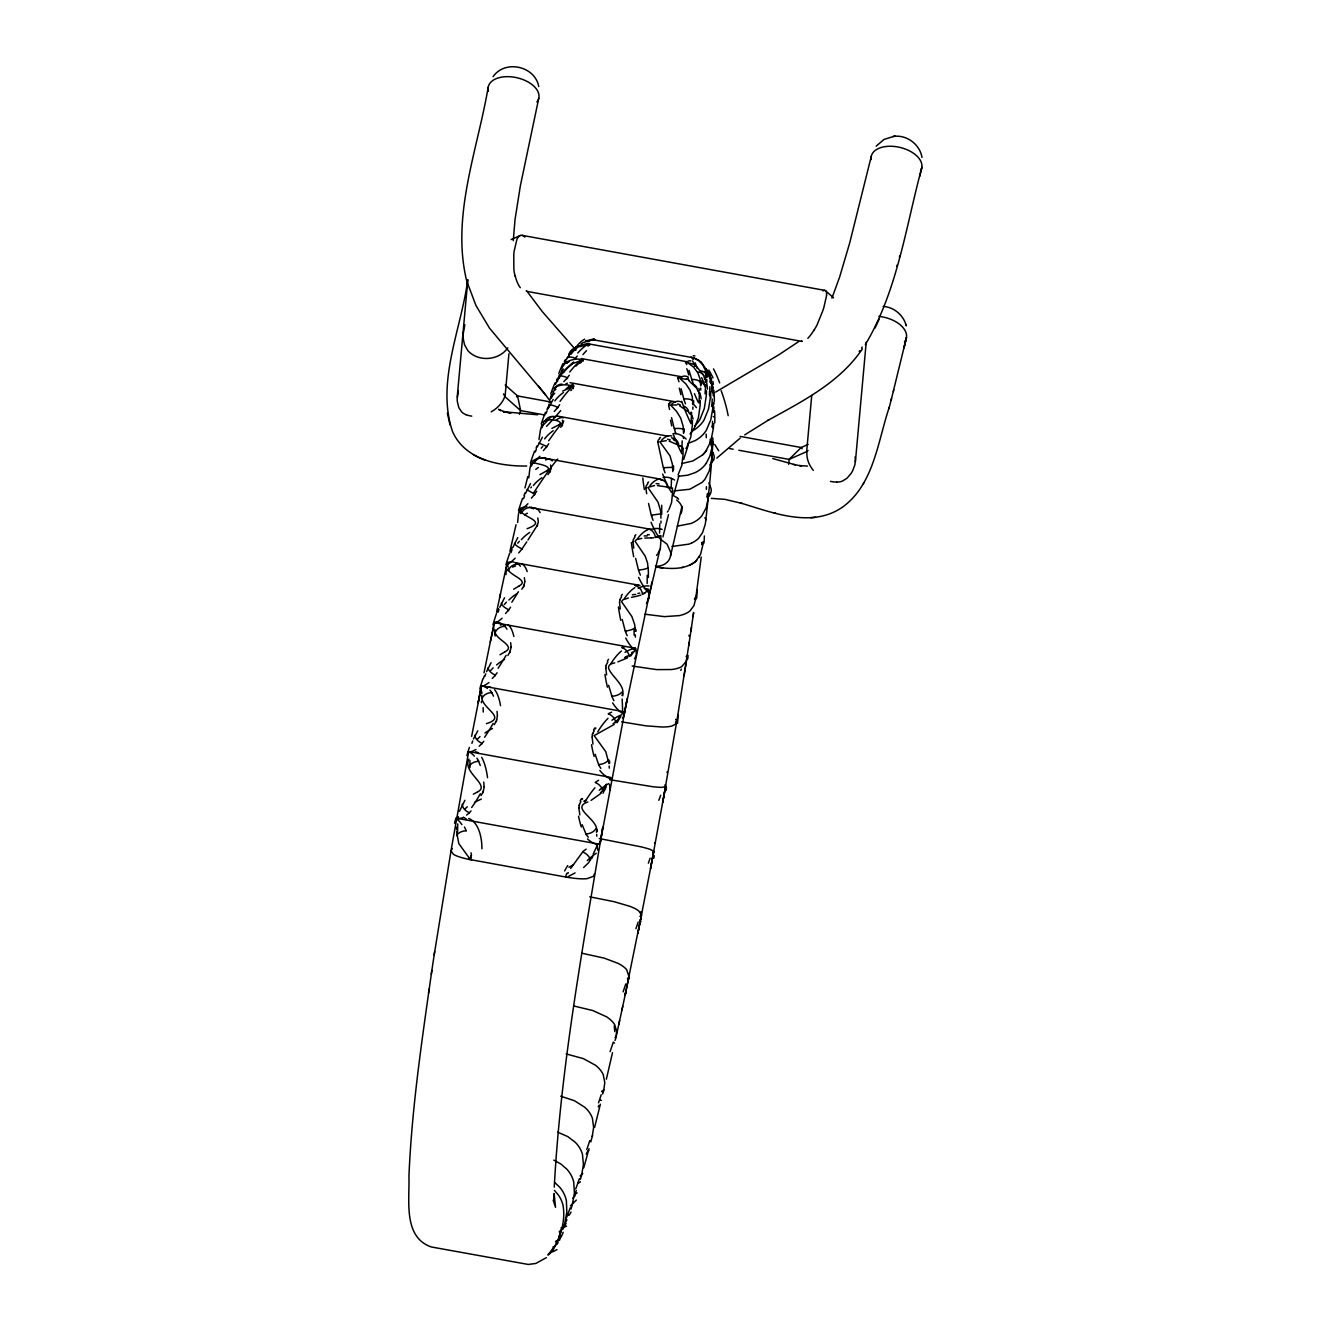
<?xml version="1.0" encoding="UTF-8"?>
<svg xmlns="http://www.w3.org/2000/svg" width="1331" height="1331" viewBox="0 0 1331 1331"><rect width="100%" height="100%" fill="white"/><g stroke="black" fill="none" stroke-linecap="round" stroke-linejoin="round"><path stroke-width="1.5" d="M468.928 759.119C461.857 772.496 491.056 785.157 477.629 791.928M706.844 381.332L706.828 379.601M660.975 518.258L660.575 510.671L658.03 502.153L647.848 487.429L654.536 485.516M692.919 404.657L692.253 396.605L690.107 390.332L685.981 384.077L679.758 378.287L686.014 379.318M700.738 388.07L700.722 390.05M660.958 521.053L660.941 522.933M456.6 831.808L458.812 843.604L469.078 857.78M672.787 471.64L672.421 464.236L669.959 455.768L659.793 441.692L666.349 440.677M683.535 433.457L683.169 426.402L680.74 418.184L676.63 411.495L670.508 404.957L676.913 404.99M456.616 829.695L456.649 827.15M528.773 477.912L529.888 468.495A92.737 70.244 14.6 0 1 531.402 463.255M712.534 442.541L712.501 444.155M692.902 407.036L692.869 409.233M493.635 630.062L493.701 625.254A92.737 35.238 11.8 0 1 494.6 622.642L635.553 648.28A94.318 35.854 11.8 0 1 636.185 650.46L636.318 655.334L634.488 658.812M683.485 436.917L683.452 438.398M458.363 390.549L457.182 398.951A52.109 38.017 -26.7 0 0 457.365 401.679L458.812 407.585L461.524 411.745A20.814 15.19 -26.7 0 0 463.487 413.409L465.9 414.723M513.25 240.678L515.047 219.432L520.354 185.824L538.772 98.228M554.245 1187.119C560.8 1066.081 583.028 946.541 602.793 827.15L600.231 842.922L599 843.721A94.318 7.57 10 0 1 597.902 843.954L456.966 818.332A92.737 7.437 10 0 1 456.683 817.7L458.43 816.718M836.85 482.171L839.811 481.839A20.814 16.172 40.1 0 0 842.506 481.023L847.065 478.178L851.191 473.287A52.109 40.479 40.1 0 0 852.622 470.841L854.968 464.619L855.4 458.829A20.697 16.072 40.1 0 0 855.068 456.849M712.201 452.49L712.035 454.603A92.737 78.995 4.2 0 1 711.553 460.709L709.173 471.091L705.164 478.894A30.064 25.638 4.6 0 1 702.019 482.438L689.824 489.242L674.085 490.906M538.988 439.513L540.353 430.462A92.737 78.812 16.3 0 1 542.05 424.589M646.45 603.475L648.563 598.651L648.796 592.062A94.318 49.014 12.6 0 0 648.313 589.151L644.237 588.402M457.215 397.087L467.83 279.693M544.878 414.989L520.637 410.597L505.031 396.771L508.908 353.83M738.755 450.244L789.083 459.395L806.653 451.625L811.727 395.473M855.4 461.757L866.215 342.217M826.568 295.632L823.806 307.644A51.343 13.643 -65.5 0 1 822.758 310.838L817.201 324.548A21.08 5.607 -65.5 0 1 815.637 327.526L813.973 330.371M713.25 402.494A94.318 91.556 -5 0 1 712.934 407.719L710.804 419.731L706.295 430.346A29.997 29.132 -5 0 1 695.331 440.528L687.844 443.489M708.924 482.804L711.137 488.843A21.196 13.576 8.7 0 1 708.159 496.962L708.441 494.333A94.318 71.674 5.9 0 1 708.175 498.426L706.195 507.76L701.82 515.912A29.997 22.81 5.9 0 1 690.989 523.482L677.313 526.144M644.936 614.207L664.435 616.636L679.492 615.587A29.997 15.689 8 0 0 689.974 610.946L694 605.522L695.614 599.133A94.318 49.33 8 0 0 695.73 596.305M701.237 557.073L695.497 600.065M431.843 970.499C422.143 1038.862 411.795 1107.342 408.933 1176.404C409.748 1199.996 402.794 1237.231 431.377 1246.981L528.241 1264.45L535.827 1263.452L546.392 1257.629M621.544 721.835L646.017 725.844L662.339 727.025A29.997 7.054 9.4 0 0 672.271 725.894L675.466 724.114L676.764 721.801L689.258 642.108M434.189 954.909L451.209 849.611L468.595 752.115A92.737 7.088 10.6 0 1 469.078 751.649L610.014 777.271A94.318 7.204 10.6 0 1 610.962 777.853L611.844 778.984L610.097 779.567M684.101 675.749L686.912 658.113A94.318 36.187 8.8 0 0 686.912 656.017M690.939 630.961L693.634 612.46L693.035 616.569M428.515 993.159L429.131 989.016M431.277 974.275L434.688 951.515M688.743 645.635L691.504 627.134M548.339 407.802L548.888 404.524M471.54 859.826L566.474 877.162A13.443 2.446 9.7 0 0 568.387 877.478A22.527 3.56 9.7 0 0 587.254 878.593L593.709 876.197L594.458 873.702M481.04 687.428L478.162 702.735L481.04 687.428A92.737 21.429 11.2 0 1 481.722 685.864L622.675 711.503A94.318 21.795 11.2 0 1 623.457 712.9L623.973 715.945L622.442 717.975M471.64 736.342L480.94 689.109L481.173 689.974M493.701 625.254L484.018 672.837M581.714 953.196L604.191 958.12L618.133 963.394A29.997 11.397 11.8 0 1 626.685 969.717L628.997 976.671L625.104 995.205L641.459 914.863L638.664 910.803A29.997 6.938 11.2 0 0 629.763 906.278L614.073 901.686L589.749 896.811M507.377 563.529A92.737 48.199 12.6 0 0 506.262 567.106L505.98 574.543M615.022 1040.443A94.318 49.014 12.6 0 0 615.904 1037.781L616.652 1031.275L614.756 1024.82A29.997 15.589 12.6 0 0 606.587 1016.817L592.861 1010.562L573.761 1005.97M651.99 581.946L648.081 600.381L660.426 547.307L661.008 539.155A94.318 60.976 13.5 0 0 660.692 535.578M496.546 612.21L500.473 593.925M506.262 567.106L499.657 597.669M616.137 1036.866L619.63 1020.528M621.926 1010.046L625.853 991.761L625.104 995.205M648.846 596.837L623.69 716.694L627.117 698.858L600.214 842.773L599.582 842.124M618.765 1024.571L622.742 1006.286M490.29 642.074L493.385 627.982M467.697 279.992C461.275 329.306 435.969 381.831 452.44 431.294C464.669 459.711 498.975 466.316 526.677 466.033M488.178 87.264C477.38 150.786 450.91 216.471 466.765 281.224M509.906 551.333L516.045 524.747M612.51 1052.621L606.354 1079.225M549.221 402.894L549.587 401.263A92.737 85.417 19.2 0 1 551.433 394.891M670.508 556.025L681.971 506.329M871.339 156.126L849.76 242.741L839.661 276.948L831.925 298.144M865.316 344.629C897.46 290.89 905.745 227.052 921.851 167.407M919.738 176.407L921.551 168.638M906.161 338.74L903.965 347.89L906.461 337.508L891.138 400.165M662.921 536.925L668.478 514.648M600.381 1104.198L594.591 1127.374M524.946 487.961L527.808 476.598M711.37 498.36L724.996 499.375L741.966 503.401L740.219 502.918C772.296 512.385 811.028 528.49 842.09 507.444C873.918 484.8 877.711 441.476 889.291 407.186M893.367 391.497L893.783 389.883M628.698 978.718L628.531 979.383A94.318 35.854 11.8 0 1 627.799 981.313L627.567 978.085M888.858 408.817L891.554 398.551M673.819 494.234L678.893 475.783M589.034 1148.62L583.76 1167.819M702.286 455.135A29.698 27.335 0.2 0 0 705.646 451.492L710.721 441.626L713.316 428.698A94.318 87.014 1.3 0 0 713.649 423.74M896.911 266.233L897.327 264.769M899.39 257.365L899.806 255.885M683.685 459.428L688.177 445.253M710.721 441.626L711.203 440.095M497.96 612.343L498.959 609.581M484.833 676.431L485.765 673.819M510.971 552.615L512.002 549.753M471.889 743.314L472.738 740.934M659.843 549.453L658.03 553.347M523.516 498.726L524.597 495.831M486.547 671.689L491.072 662.722M499.774 607.319L504.516 597.802M473.47 738.955L477.762 730.802M598.834 1105.396L598.285 1106.86M459.445 811.328L464.902 800.33M512.868 547.457L517.759 537.608M535.295 451.991L536.393 449.163M587.054 1152.13L586.272 1154.143M525.462 493.551L530.487 483.635M675.532 722.783L676.73 719.655A94.318 22.145 9.4 0 1 676.847 720.953L662.705 802.477L665.7 786.122A94.318 7.57 10 0 0 665.45 785.639M546.026 413.558L547.124 410.863M576.323 1190.546L575.425 1192.742M579.551 804.29L580.898 801.528M568.221 357.374L568.819 355.926M483.502 790.797L483.053 791.812M537.291 446.933L542.383 437.217M496.746 719.871L496.297 720.886M464.852 324.864L462.955 335.196A55.253 44.672 5.2 0 0 463.121 338.107L464.502 344.662L467.73 350.436A19.832 16.039 5.2 0 0 469.793 352.549C480.724 362.082 499.574 359.819 507.81 347.857M592.827 733.414L594.192 730.736M713.749 459.861L709.839 464.902M555.443 384.393L556.541 381.881M566.906 1219.712L566.024 1221.742M686.147 661.49L681.738 666.598A29.997 11.513 8.8 0 1 671.523 669.543L656.616 669.609L632.175 666.032M548.023 408.75L553.147 399.483M510.389 650.759L509.939 651.741M591.796 857.147L588.635 862.671L583.594 867.562M573.478 1197.251L572.979 1198.316M561.615 368.737L562.198 367.539M593.144 854.153L597.902 843.97M560.7 1235.418L560.284 1236.266M524.131 585.158L523.665 586.073M563.296 365.193L564.377 362.947M559.053 1238.895L558.171 1240.725M569.352 354.761C567.904 344.762 606.137 339.771 579.717 346.709M874.999 328.058L879.159 319.29M557.423 379.951L562.514 371.382M565.01 1223.954L562.664 1228.58M547.973 1255.2A22.527 22.194 32.4 0 0 553.779 1248.744C560.917 1235.401 565.908 1219.745 562.847 1204.605A29.665 29.232 32.4 0 0 558.637 1195.388L554.445 1190.413M604.457 787.836L602.827 791.096A9.433 6.771 37.1 0 0 595.24 782.512A28.833 21.529 52.5 0 1 595.905 781.979L598.617 780.249M482.704 792.544L481.073 795.605M567.755 873.602L568.32 872.537M537.591 524.664L537.142 525.512M863.386 483.635L863.819 482.77M495.931 721.618L494.25 724.713M605.439 785.856L606.304 784.192M565.242 361.25L570.267 353.58M557.19 1242.672L549.37 1253.103M509.573 652.456L507.86 655.501M695.764 561.216L700.505 554.478L702.768 545.46A94.318 61.259 7.1 0 0 702.968 541.95M668.927 509.64L671.589 502.536L672.521 493.036A94.318 71.441 14.6 0 0 672.338 488.893M617.384 719.938L615.804 722.75A9.433 7.603 43 0 0 608.35 713.849M523.299 586.771L521.852 589.234M694.2 428.515L698.376 417.851L700.106 405.789A94.318 91.473 25.3 0 0 700.272 400.548M559.769 1237.231L559.003 1238.446A9.433 7.87 33 0 1 555.526 1241.54M562.647 366.707C565.292 356.858 594.308 357.423 572.031 363.629M618.333 718.274L619.165 716.893M678.095 474.801L681.805 465.467L683.036 454.853A94.318 80.143 16.3 0 0 682.986 450.211M582.013 799.582L582.579 798.633M536.776 526.161L535.461 528.241M570.683 868.411L582.712 851.94A28.833 23.492 60 0 1 583.377 851.224L586.172 849.095M698.908 557.489L699.49 556.524M861.606 347.99L862.155 347.075M607.851 661.923L606.487 664.452A10.448 9.766 44.1 0 0 606.004 665.567M595.306 728.872L595.872 727.99M527.958 540.02L535.195 528.673M571.914 352.083L573.145 350.203M526.76 541.867L521.985 548.921A9.433 2.379 25.3 0 1 514.465 543.364M630.195 655.018L629.197 656.482A9.433 8.236 52.1 0 0 621.743 647.598A28.833 16.122 44 0 1 622.459 647.448L624.921 646.65M706.162 463.438L709.822 456.267L712.418 445.702A87.53 77.897 3 0 0 712.884 441.576A4.509 4.01 3 0 0 711.386 438.265M549.67 472.122L547.973 474.568M621.56 596.77L620.213 599.066A10.448 9.167 35.1 0 0 619.747 600.115M536.709 491.289L534.779 494.017A9.433 0.965 25.5 0 1 527.109 489.492M510.572 607.235L508.725 609.798A9.433 3.727 25.5 0 1 501.321 603.292M548.755 443.722L546.791 446.434L538.939 443.04M631.51 653.055L632.292 651.99M497.095 672.771L495.315 675.133A9.433 4.991 26.2 0 1 488.011 667.813M862.372 348.905C839.711 382.596 802.41 401.313 767.92 420.396L768.702 419.931L744.695 434.904M634.987 536.892L633.672 538.922A10.448 8.335 30.4 0 0 633.207 539.837A9.284 7.221 36.5 0 0 633.173 541.983M559.702 404.74L557.722 407.353A9.433 1.863 26.9 0 0 549.67 405.106M561.649 425.987L560.65 427.284M560.002 1232.439L560.983 1231.142M859.144 351.5L859.793 350.652M534.114 494.932L531.402 498.177M483.802 741.234L482.105 743.347A9.433 6.123 27.5 0 1 474.851 735.344M546.109 447.349L543.364 450.643M573.894 349.171L576.19 346.542M493.069 76.666C504.965 59.379 535.029 65.934 538.756 86.582M569.285 375.275L567.305 377.721A9.433 3.211 28.2 0 0 559.037 376.64M557.024 408.251L554.262 411.495M508.093 610.63L505.53 613.508M876.147 146.177L884.067 139.406L893.966 136.361M643.189 593.46L642.457 594.308A9.433 8.668 66.5 0 0 635.07 585.407M566.607 378.57L563.828 381.681M494.699 675.898L492.237 678.477M471.024 810.945L469.394 812.725A28.55 19.433 57.3 0 1 468.878 813.324M577.255 356.059L575.291 358.289A9.433 4.492 30.1 0 0 566.823 358.372M647.781 483.752L646.5 485.449A10.448 7.321 27.7 0 0 646.084 486.248A9.284 6.322 33.1 0 0 646.067 488.144M518.691 552.914L521.336 549.803A28.55 23.925 -78.1 0 0 522.135 549.071M601.146 793.243L591.047 800.397M570.849 390.615L571.731 389.684M554.245 389.068C555.992 383.378 575.175 383.827 569.951 387.87M481.523 744.012L479.143 746.209M669.11 403.642L670.275 402.761M789.083 459.395L801.195 447.515L808.133 444.438M543.647 421.711L544.046 421.395A41.028 4.858 -82.7 0 1 544.329 421.378L544.911 421.311A9.433 8.968 51.8 0 1 554.994 416.636L557.256 416.154M716.827 458.08L740.236 438.065M468.845 813.291L466.565 815.054M614.173 724.463L594.158 735.594L605.771 751.682L608.982 763.645M554.827 388.519L554.827 388.519A9.433 8.518 39.3 0 1 562.031 384.093M659.644 438.681L658.412 439.979A10.448 6.123 26.1 0 0 658.03 440.644A9.284 5.274 31 0 0 658.08 442.241M580.233 363.047L581.214 362.248M516.478 396.838L517.559 395.939L551.051 402.029M556.674 1241.091L555.643 1241.89M656.582 536.559L655.351 537.541A9.433 8.884 88.4 0 0 648.014 528.823M452.307 848.479L451.043 850.942L453.422 854.252A22.527 3.594 9.7 0 0 469.593 859.543A13.576 2.146 9.7 0 0 471.523 859.893M581.098 343.947L582.279 343.082M798.65 341.618L778.535 354.978L715.612 392.079M806.653 451.625L808.05 450.593M527.076 528.706C546.126 521.702 527.891 518.807 521.07 511.936M513.65 589.234L519.09 585.989M678.311 377.339L679.409 376.889A35.954 14.491 77.3 0 1 680.341 376.939L680.757 376.723M627.517 657.88L617.867 661.856M539.92 474.635L545.876 471.307M500.007 654.752L504.915 651.841M551.899 428.382L558.538 425.022M570.267 875.532L575.092 872.903M486.447 723.631C508.459 717.026 479.36 708.109 481.855 695.348M587.953 346.06L589.633 345.162M544.911 421.311C548.056 418.017 565.559 420.796 558.754 424.922M608.999 713.433L611.644 712.201M583.144 342.533L594.192 339.521L585.524 340.753M565.675 384.043L567.372 383.178M562.68 391.081L569.735 387.953M505.148 651.708C517.094 645.236 492.703 639.296 495.082 629.763M519.323 585.856C530.137 579.917 507.277 574.992 508.276 568.404M473.32 794.191L477.396 792.045M656.283 567.039C668.295 568.819 681.572 569.967 692.503 563.629A29.698 19.3 7.1 0 0 695.83 561.249M690.057 564.943L692.503 563.629A29.881 19.416 7.1 0 0 696.712 560.301M546.342 471.091C554.611 466.05 536.127 463.754 533.199 462.589M587.886 801.977C569.202 808.233 600.464 819.996 596.404 832.158M511.121 239.547L520.288 235.487M553.33 417.285L554.511 416.819M595.04 340.087L692.336 357.573M640.86 595.14L635.619 596.488M614.756 662.888C595.273 666.715 628.714 683.136 622.01 695.497M668.711 487.229L657.481 485.582M593.792 340.087L595.173 339.788M660.941 513.833L651.275 515.197L648.546 503.451M667.496 487.612L667.58 487.595A9.433 8.868 -65.7 0 0 660.259 479.227M628.415 598.002L622.875 599.815L621.56 601.645L631.909 616.586L634.687 624.638L635.27 631.11M541.351 458.346L543.314 458.064M681.688 567.588L683.169 567.272M631.476 597.32L634.97 596.621M685.814 361.699L686.829 361.699L589.417 344.014M641.792 538.39L636.534 539.587L634.987 541.118L645.236 556.208L647.548 562.963L648.363 570.899M635.669 585.307L638.131 585.191M681.938 463.471L692.769 461.008L702.319 455.152A29.881 27.568 1.3 0 0 706.678 450.128M815.504 517.31L810.729 517.776M894.349 136.328C907.21 134.847 919.904 144.696 921.984 157.407M892.785 136.477L895.347 136.228M644.803 538.073L651.059 537.874M653.854 537.807L651.308 537.874M678.244 476.282L687.711 475.2L695.181 472.605A29.997 26.703 3 0 0 706.162 463.438M807.501 466.1L799.382 465.567M671.905 546.475L688.709 544.163A30.463 21.546 6.6 0 0 691.504 543.098M537.591 414.773L503.368 411.745L510.904 413.092L508.675 412.693M655.451 566.058C661.574 566.823 668.395 563.429 670.192 557.273A35.521 20.78 13 0 0 670.641 552.232L667.064 544.179L660.758 539.454M529.239 507.211L650.942 529.355M662.821 567.904L659.56 567.505M883.152 306.396C894.016 307.062 903.716 315.331 906.261 325.879L905.812 324.431M672.771 467.364L663.287 467.63L657.813 442.175M658.695 478.811L543.763 458.03A9.433 9.201 78.3 0 0 533.648 463.271M609.914 779.716L652.14 786.621A29.997 2.412 10 0 0 661.757 787.37L665.55 786.671L650.526 868.577L653.687 851.274L650.46 849.511A29.997 2.296 10.6 0 0 641.193 846.865L599.233 838.513M522.051 235.337L824.854 290.391M526.893 291.373L802.26 341.451M581.198 358.538L682.054 376.856M570.067 382.679L675.682 401.879M740.136 436.402L801.195 447.515L802.16 448.78M558.122 416.204L667.713 436.119M729.438 448.547L733.165 449.229M515.047 562.697L639.912 585.39M793.442 464.469L801.412 465.933M566.124 1053.902L583.377 1058.627L595.423 1065.199A29.997 19.399 13.5 0 1 603.259 1074.733L604.79 1082.635L603.692 1090.688A94.318 60.976 13.5 0 1 602.66 1094.015M544.995 458.13L545.86 458.396M669.21 441.16L677.579 444.754M680.54 446.118A41.394 10.166 -76.4 0 0 679.875 445.935L678.843 445.685A9.433 8.652 -44.4 0 0 671.49 437.816M795.389 464.818L772.762 458.579M560.7 1096.195L574.476 1100.72L584.891 1107.375A29.997 22.727 14.6 0 1 592.395 1118.24L593.626 1127.39L592.195 1136.807A94.318 71.441 14.6 0 1 590.997 1140.717M505.68 412.161L498.576 409.332L500.589 410.73M773.927 512.818L775.674 513.3M557.589 1132.132L567.788 1136.591L575.275 1142.314A29.997 25.489 16.3 0 1 582.462 1154.276L583.411 1164.459L581.664 1174.99A94.318 80.143 16.3 0 1 580.349 1179.382M482.554 459.162L485.732 460.326M516.428 563.08L518.175 563.945M679.708 405.855L687.711 411.346M660.808 479.426L663.054 480.491M672.504 495.082L677.329 497.844M478.395 457.348L481.456 458.746M553.779 1160.116L560.75 1163.926L566.79 1169.134A29.997 27.635 19.2 0 1 573.728 1181.945L574.41 1192.925L572.397 1204.322A94.318 86.881 19.2 0 1 570.966 1209.064M693.384 364.311L687.295 362.398L693.667 367.19L697.827 372.896L700.006 378.686L700.738 385.94M473.437 454.72L477.313 456.849M688.726 380.583L696.346 387.853M691.155 357.074L692.619 358.388M582.046 358.921L582.945 359.936M696.03 365.942L703.267 374.843M672.904 438.831L674.152 439.812M554.994 1182.743L559.669 1187.185A29.997 29.099 25.3 0 1 566.374 1200.562L566.84 1212.075L564.594 1224.054A94.318 91.473 25.3 0 1 563.063 1229.045M533.465 508.841L531.518 507.643A9.433 9.217 -61 0 0 521.403 513.284L521.403 513.284M825.902 291.056L833.489 297.761M505.198 385.008L517.559 395.939L520.637 410.597M701.42 362.298L708.325 372.663M683.535 406.055A9.433 8.202 -30.5 0 1 688.793 412.76L689.774 413.725M524.797 237.068L524.347 236.619A20.863 8.036 85.5 0 0 516.894 239.364L514.115 251.343A51.343 19.765 85.5 0 0 513.783 254.654L513.866 269.394A21.08 8.119 85.5 0 0 514.348 272.755L515.047 276.016M489.924 690.107L491.505 692.07A28.55 17.004 -33.1 0 1 491.838 692.669L493.452 696.18M706.262 369.036L709.523 374.061L710.937 380.35M588.269 837.216L586.339 834.653A28.916 21.512 -34.5 0 1 585.923 833.905L582.179 824.704M575.824 349.97L542.249 311.554L527.608 292.105M538.456 385.957L545.594 394.941L489.608 328.291L475.949 305.498L466.715 281.007M545.444 394.758L548.971 399.5M476.897 758.154L478.411 760.617M520.388 566.241L518.574 564.228A9.433 9.001 -32.9 0 0 508.492 570.084L508.492 570.084M600.83 768.386L599.017 765.375M613.924 700.655L612.193 697.278A28.916 24.74 -53.2 0 1 611.911 696.263L608.616 685.332M464.452 827.017L465.9 829.928A28.55 21.263 -47 0 1 466.116 830.81M708.824 375.176L709.689 378.204M503.501 393.943L505.031 396.771M686.746 364.578L685.482 362.315M553.18 1200.213L555.526 1207.333L554.145 1193.508L554.228 1200.895L554.145 1194.456M711.436 388.752L713.05 393.627M627.217 635.702L625.587 632.009M506.945 629.214L505.231 626.419A9.433 8.568 -19.5 0 0 495.232 632.308L495.232 632.308M698.159 391.381L697.311 389.767A9.433 7.537 -21.8 0 0 692.652 384.01M562.364 420.18L563.063 422.509A9.65 5.224 -16.9 0 1 562.031 424.855M640.377 575.108L638.83 571.182A28.916 25.638 -84 0 1 638.647 570.034M478.361 760.65A28.55 19.383 -39.1 0 1 478.661 761.382L480.258 765.508M710.089 377.688L711.37 381.332M695.081 362.781L697.161 368.304M653.088 520.371L651.608 516.312M693.384 383.844L692.103 380.433M665.051 472.838L663.603 468.728M685.498 403.875L684.101 399.949M675.932 433.69L674.518 429.63M698.642 392.512L699.025 393.66M678.993 381.764L677.862 378.47M689.009 370.351L691.804 379.468A9.433 4.825 -5.5 0 1 700.655 382.696M550.535 465.035L551.15 467.946A9.65 6.272 -20.7 0 1 550.136 470.758M450.028 425.071L447.382 413.092M704.864 379.435L704.149 377.205A9.433 6.688 -16.1 0 0 697.993 372.014M669.576 409.499L668.578 405.323M595.157 754.311L598.601 764.526A9.433 5.806 -12.6 0 0 608.7 759.685M681.106 388.768L683.801 398.917A9.433 3.544 -4.9 0 1 692.885 400.98M573.744 386.206L572.946 384.526A39.081 10.831 -63.9 0 0 565.891 389.134M537.757 517.959L538.323 521.386A9.65 7.187 -26.2 0 1 537.308 524.614M709.19 375.824L709.09 375.409A9.433 5.673 -12.3 0 0 704.881 371.565M705.264 380.965L705.563 382.43M671.556 417.618L674.218 428.532A9.433 2.18 -4.7 0 1 683.518 429.447M622.226 619.481L625.221 630.977A9.433 3.394 -7.8 0 0 635.17 627.633M635.636 558.355L638.481 570.101A9.433 2.046 -6.4 0 0 648.297 567.705M579.817 814.938L578.869 808.067M524.364 577.654L524.863 581.531M646.683 493.734L645.851 488.094M592.977 744.096L592.112 737.141M633.772 548.139L632.974 541.95M510.655 642.657L511.137 646.883M606.587 674.884L605.771 668.029M620.296 609.032L619.497 602.427M507.976 566.058L508.126 567.139M471.074 852.788L471.473 855.6M496.995 711.353L497.478 715.845M483.702 782.079L484.201 786.704M710.005 380.084L710.238 381.831M706.794 377.771L705.946 371.465L702.884 365.01L698.808 360.734L692.985 357.49L698.858 360.318A32.426 27.751 -61.5 0 1 701.304 362.431M712.534 387.72L712.052 384.426A9.433 4.525 -9.6 0 0 710.089 382.247M596.854 836.201L596.637 834.354M713.183 394.708L713.283 395.806M712.767 389.883L712.95 391.896M713.316 407.735L712.95 404.008A9.433 3.244 -7.7 0 0 712.667 403.543M609.299 768.17L609.149 766.09M713.483 410.148L713.599 412.36M711.02 381.831L711.07 383.261M622.159 699.008L622.675 711.503M712.118 439.979L712.201 442.89M712.152 441.127L712.185 442.741M517.643 522.484L518.425 514.415A92.737 59.962 13.5 0 1 519.755 509.956M635.336 634.787L635.386 637.183M481.789 691.821L481.822 693.717M648.363 571.531L648.397 577.454M878.909 316.412A25.888 15.207 13.3 0 1 904.464 341.901M708.857 493.285A51.41 5.357 -69 0 0 707.277 493.934A51.809 5.191 -71.4 0 1 707.21 497.528M707.493 494.816A48.232 15.39 72.9 0 1 708.391 496.114M707.16 496.197A47.434 16.821 75.8 0 1 707.976 497.528M706.412 486.68A49.729 3.76 85.6 0 1 706.362 489.392M871.189 159.57A25.888 15.074 13.3 0 1 899.689 147.342A25.888 15.074 13.3 0 1 920.52 170.85M712.501 452.224A48.232 9.267 69.2 0 1 712.002 451.093M711.236 443.905A51.41 12.944 -86.3 0 1 711.236 445.968M711.103 453.488A51.41 12.944 -86.3 0 1 711.037 454.853M713.25 441.609A51.809 15.19 -85.7 0 1 713.316 444.221M713.216 452.756A51.809 15.19 -85.7 0 1 713.15 454.32M712.068 455.252A47.434 6.189 69.2 0 1 711.469 453.871M712.567 439.097A41.028 7.919 -87.9 0 0 712.501 437.6A41.394 8.102 -87.7 0 1 712.617 439.463M712.567 452.457A21.196 11.297 8.3 0 1 713.549 459.811M710.172 439.446A49.729 6.655 88.1 0 1 710.122 443.772M706.162 434.122A46.186 13.609 83.5 0 1 706.312 437.749M488.394 91.207A25.888 15.09 12.7 0 1 516.711 77.68A25.888 15.09 12.7 0 1 536.892 101.971M836.816 482.055A25.938 20.148 40.1 0 1 830.461 481.34M813.324 470.409A25.938 20.148 40.1 0 1 806.969 451.725M788.634 464.303A26.354 10.149 85.5 0 1 789.167 459.494M520.554 410.663A26.354 7.004 -65.5 0 1 519.423 414.34M504.715 396.771A25.938 18.933 -26.7 0 1 491.222 411.845M471.756 416.121A25.938 18.933 -26.7 0 1 465.983 414.623M813.956 330.171A26.354 7.004 -65.5 0 1 807.834 338.324M802.011 341.252A26.354 7.004 -65.5 0 1 801.478 340.902M822.941 290.907A20.863 5.54 -65.5 0 1 826.551 295.665M520.305 287.712A26.354 10.149 85.5 0 1 515.18 275.85M526.627 290.74A26.354 10.149 85.5 0 1 526.194 290.857M704.365 535.994A51.809 12.994 -89.6 0 1 703.999 543.031M701.687 543.298A47.434 19.449 79.9 0 1 702.568 544.446M702.036 542.216A51.809 3.926 -70.1 0 1 701.853 544.762M691.521 543.115A29.731 21.096 6.9 0 0 698.575 538.306L702.552 532.633L705.214 524.431A85.733 60.61 6.6 0 0 705.779 520.072A427.467 27.801 -79.7 0 0 712.884 441.593M714.597 410.913A51.809 15.856 -83.5 0 1 714.764 422.925M718.723 450.76A47.434 9.933 70 0 1 714.78 444.454M712.218 426.269A47.434 10.215 69.9 0 1 713.183 428.249M712.534 421.361A51.809 7.054 -74.8 0 1 712.235 427.367M711.619 404.94A47.434 6.389 67.9 0 1 712.9 407.735M712.201 398.984A51.809 7.62 -76.6 0 1 711.802 406.105M713.849 390.282A51.809 16.205 -81.2 0 1 714.348 401.296M721.169 390.715A47.434 13.51 71.4 0 1 728.173 415.688M713.915 402.561A35.321 30.729 33.1 0 1 714.082 404.058M713.732 406.604A41.394 8.918 -86.4 0 1 713.932 409.099M713.366 392.146A41.461 5.341 -79.7 0 1 713.582 392.928M711.519 389.134A9.433 7.853 -12.3 0 1 712.734 392.079M709.889 395.623A47.434 2.346 66.6 0 1 710.887 397.869M709.872 386.705A51.809 7.903 -78.6 0 1 709.39 394.825M711.037 380.2A51.809 16.238 -78.8 0 1 711.885 389.916M713.466 368.887A47.434 16.804 73.5 0 1 719.688 382.929M710.837 391.414A94.318 93.835 -30 0 1 710.538 396.771L708.491 409.116L704.049 420.014A29.997 29.848 -30 0 1 693.152 430.512M712.834 381.332A35.321 27.835 27.8 0 1 713.333 384.543M712.9 386.606A41.394 9.583 -85 0 1 713.166 388.802M711.37 378.154A41.461 5.241 -81.4 0 1 711.536 379.385M707.26 373.944A9.433 7.004 -8.7 0 1 710.704 378.204M701.587 377.671A47.434 1.813 66 0 1 704.748 384.559M705.596 384.842A51.809 7.919 -80.6 0 1 705.064 393.793M706.229 380.932A51.809 15.955 -76.4 0 1 707.443 389.118M708.807 370.101A47.434 19.749 76.3 0 1 712.967 377.804M706.478 390.765A94.318 93.819 49.2 0 1 706.229 396.122L704.315 408.484L699.99 419.398A29.997 29.848 49.2 0 1 694.532 426.07M710.039 372.78A35.321 24.257 24.6 0 1 710.538 375.641M709.989 377.189A41.394 10.082 -83.4 0 1 710.338 379.036M707.343 374.909A41.461 4.941 -83.1 0 1 707.443 376.606M700.955 370.916A9.433 5.99 -6.7 0 1 706.645 375.043M572.812 350.702A9.433 5.657 32.8 0 1 575.558 348.739M570.517 353.148A41.045 10.016 -76 0 1 571.382 351.75M576.439 346.775A33.391 28.616 64 0 1 584.625 339.139M692.602 360.951A39.065 8.069 84.2 0 1 694.799 366.308M692.569 358.721A35.954 9.916 72.5 0 1 693.351 359.42M693.235 355.776A39.048 13.144 83.7 0 1 694.932 355.993M594.391 340.27A24.54 3.377 -28.5 0 1 594.741 340.204M587.903 341.568A38.998 12.994 -62.7 0 1 594.325 338.856M698.093 402.078A47.434 5.99 66 0 1 694.416 393.643M688.393 378.154A47.434 5.99 66 0 1 687.894 376.756M699.441 393.46A51.809 7.67 -82.5 0 1 698.908 403.01M699.524 392.429A51.809 15.356 -74.2 0 1 701.121 398.901M701.104 380.683A47.434 22.278 79.8 0 1 705.38 386.855M692.436 380.483A28.916 17.702 47.7 0 1 692.12 379.518M705.314 375.142A35.321 20.065 22.3 0 1 705.813 377.571M705.097 378.603A41.394 10.382 -81.7 0 1 705.53 380.05M701.37 382.496A41.461 4.459 -84.8 0 1 701.437 384.626M693.601 363.979A32.426 26.603 -49.5 0 1 696.146 365.792M564.394 361.466A41.045 9.533 -74.4 0 1 565.309 359.753M558.787 373.545A51.41 15.922 -78 0 1 563.046 363.529M563.479 372.347A48.232 3.877 -45.6 0 1 558.97 376.939M561.682 370.7A48.232 6.289 -47.2 0 1 563.462 369.053M559.403 378.187A51.41 7.603 -82.9 0 1 561.532 371.532M557.356 381.614A92.737 89.942 25.3 0 1 559.336 374.909M567.139 363.346A51.41 7.903 -80.9 0 1 567.605 361.949M569.102 354.162A41.028 5.025 -77.6 0 1 569.618 353.148M570.3 352.865A9.433 7.021 29.4 0 1 575.741 350.02M570.999 354.229A33.391 29.864 77.7 0 1 579.418 346.176M686.796 368.704A39.065 6.289 82 0 1 688.743 374.943M686.38 362.664A9.284 1.481 29.1 0 1 685.764 361.916M685.914 361.999A10.448 1.78 24.8 0 1 686.38 362.015M686.929 362.215A35.954 12.328 74.6 0 1 687.778 362.564M687.994 361.134A39.048 14.658 86.4 0 1 690.939 360.901M582.911 354.628A39.081 7.038 -58.7 0 1 586.489 350.719M589.883 344.396A9.65 1.364 -10.9 0 1 588.468 345.045M577.737 353.014A38.998 11.18 -60.5 0 1 588.851 344.03M575.658 358.355A28.55 16.338 -29.8 0 1 575.208 358.888M690.989 423.691A47.434 10.082 66.7 0 1 681.705 401.296M691.588 412.311A51.809 7.137 -84.4 0 1 691.072 422.243M691.088 414.457A51.809 14.475 -72.1 0 1 693.068 419.049M692.469 403.276A47.434 24.324 84.1 0 1 696.429 407.652M692.386 420.529A94.318 86.881 19.2 0 1 692.32 425.521L690.806 437.017L686.846 447.133A29.997 27.635 19.2 0 1 685.947 448.53M684.384 399.949A28.916 20.331 52.1 0 1 684.084 398.917M698.875 388.402A35.321 15.373 20.7 0 1 699.274 390.299M698.326 390.782A41.394 10.498 -79.9 0 1 698.842 391.813M693.617 400.648A41.461 3.81 -86.2 0 1 693.634 403.226M686.48 378.636A32.426 24.823 -40.4 0 1 689.125 380.1M556.491 380.416A41.045 8.868 -72.9 0 1 557.423 378.42M550.751 393.876A51.41 15.539 -75.7 0 1 555.06 382.846M554.711 393.227A48.232 8.003 -47.2 0 1 551.101 396.871M552.781 391.846A48.232 10.199 -49.1 0 1 555.909 389.234M551.467 398.169A51.41 7.021 -84.8 0 1 553.313 392.662M562.397 366.241A41.028 5.158 -79.3 0 1 562.813 365.609M563.479 365.426A9.433 7.87 33 0 1 569.003 361.866M563.728 372.414A33.391 30.413 -84.4 0 1 572.297 364.112M679.276 388.153A39.065 4.292 80.3 0 1 680.94 394.741M678.328 378.653A9.284 2.828 29.2 0 1 678.061 377.671M678.111 377.688A10.448 3.311 24.8 0 1 678.527 377.472M680.823 377.272A39.048 15.856 89.6 0 1 687.278 376.623M575.99 366.042A39.081 9.084 -61 0 1 580.815 361.832M582.828 359.952A9.65 2.729 -12.2 0 1 581.714 361.183M583.361 360.867A24.54 2.579 -29.5 0 1 583.094 361.1M569.718 371.981A38.998 9.151 -58.8 0 1 581.63 360.002M567.605 377.838A28.55 18.933 -35.2 0 1 566.906 378.703M561.266 373.662A46.701 9.55 -49.3 0 1 573.594 362.015M694.216 428.532A29.997 29.099 25.3 0 1 690.04 433.889M681.871 453.705A47.434 13.992 68.1 0 1 673.053 433.607M682.187 440.894A51.809 6.356 -86.2 0 1 681.755 450.943M681.123 446.434A51.809 13.31 -70.2 0 1 683.502 449.079M674.102 433.424A47.434 25.838 88.9 0 1 686.114 439.064M674.784 429.597A28.916 22.494 58.5 0 1 674.468 428.515M690.922 412.294A35.321 10.299 19.5 0 1 691.022 413.508M689.841 413.409A41.394 10.432 -78.1 0 1 690.44 414.024M684.25 428.848A41.461 2.995 -87.6 0 1 684.25 431.91M677.695 403.909A32.426 22.477 -33.9 0 1 680.44 405.04M546.974 409.549A41.045 8.053 -71.7 0 1 547.939 407.303M541.201 424.023A51.41 14.857 -73.5 0 1 545.494 412.277M550.984 416.936A48.232 11.863 -49.4 0 1 541.734 426.469M542.965 422.16A48.232 13.776 -51.7 0 1 545.86 420.047M542.066 427.7A51.41 6.206 -86.5 0 1 543.597 423.391M553.979 388.785A41.028 5.108 -81 0 1 554.328 388.536M554.844 400.864A33.391 30.23 -65.5 0 1 563.479 392.512M670.491 420.213A39.065 2.13 79 0 1 671.739 425.953M668.911 405.439A9.284 4.093 29.8 0 1 668.811 404.158A10.448 4.775 25.2 0 1 669.21 403.709M670.208 402.444A35.954 16.355 80.7 0 1 671.19 402.112M671.922 403.842A39.048 16.737 -87 0 1 681.539 402.178M573.644 386.223A9.65 4.026 -14.1 0 1 572.663 388.02M573.495 388.219A24.54 5.457 -31.1 0 1 573.179 388.602M560.018 401.396A38.998 6.971 -57.6 0 1 573.012 386.156M557.972 407.486A28.55 21.013 -42.5 0 1 557.273 408.401M560.717 410.58A46.701 5.856 -48.6 0 1 546.542 426.336M671.406 492.337A47.434 17.619 70.3 0 1 662.672 474.036M671.49 478.428A51.809 5.324 -87.8 0 1 671.157 488.294M669.859 487.628A51.809 11.879 -68.5 0 1 672.604 488.261M663.038 477.43A47.434 26.77 -85.7 0 1 674.601 480.042M663.82 468.678A28.916 24.124 67.8 0 1 663.504 467.58M680.291 445.752A35.321 4.958 18.6 0 1 679.459 445.918M673.536 466.016A41.461 2.046 -88.7 0 1 673.519 469.893M667.463 439.197A32.426 19.599 -29.3 0 1 670.325 439.945M536.077 448.164A41.045 7.121 -70.6 0 1 537.059 445.735M530.37 463.238A51.41 13.892 -71.5 0 1 534.58 451.109M539.904 456.283A48.232 15.373 -52.3 0 1 531.119 464.985M532.051 461.325A48.232 16.97 -55 0 1 539.138 457.847M531.418 466.033A51.41 5.141 -88.1 0 1 532.633 462.889M544.612 438.881A33.391 29.315 -49.6 0 1 553.247 430.695M659.494 438.099A35.954 17.852 84.7 0 1 660.542 437.433M661.524 440.245A39.048 17.253 -83.2 0 1 671.756 435.969M674.085 440.212A28.833 1.547 39.9 0 1 674.617 440.611M556.375 419.931A39.081 12.278 -67.2 0 1 563.346 417.834M562.531 425.338A24.54 8.186 -33.4 0 1 562.181 425.82M548.705 440.794A38.998 4.659 -56.9 0 1 563.778 421.045M547.008 446.584A28.55 22.577 -52.1 0 1 546.309 447.515M542.699 446.517A46.701 2.08 -48.6 0 1 541.218 448.181M659.91 538.789A47.434 20.88 73.2 0 1 651.059 522.268M659.743 523.782A51.809 4.093 -89.2 0 1 659.544 533.099M657.564 537.042A51.809 10.265 -67.2 0 1 660.642 535.711M650.942 529.455A47.434 27.119 -80.1 0 1 662.156 529.439M651.791 516.245A28.916 25.173 80.4 0 1 651.475 515.147M668.644 487.562A41.394 9.716 -74.8 0 1 669.377 487.312M661.69 505.231A41.461 0.965 -89.6 0 1 661.707 514.432M656.15 483.602A32.426 16.271 -26.2 0 1 659.111 483.952M535.761 469.377A46.701 15.49 -53.6 0 1 538.356 467.464M544.246 457.648A28.55 3.81 -21.5 0 1 544.595 457.664M524.048 495.382A41.045 6.056 -69.7 0 1 525.03 492.819M518.524 510.572A51.41 12.661 -69.7 0 1 522.567 498.393M527.891 503.717A48.232 18.434 -55.9 0 1 519.506 511.487M520.205 508.459A48.232 19.666 -59 0 1 526.893 506.512M519.772 512.252A51.41 3.877 -89.4 0 1 520.654 510.023M532.882 462.872A41.028 4.442 -84.3 0 1 533.099 463.388M533.332 485.532A33.391 27.718 -38.1 0 1 541.867 477.729M644.354 489.525A39.065 2.462 77.9 0 1 642.84 477.995M647.565 482.987A35.954 18.967 89.4 0 1 648.663 482.005M649.927 485.632A39.048 17.403 -79.3 0 1 660.309 478.777M660.891 479.892A28.833 5.457 39.8 0 1 661.474 480.142M545.51 459.977A39.081 13.343 -70.8 0 1 552.265 460.925M550.452 471.473A24.54 10.681 -36.7 0 1 550.086 472.039M533.432 493.252A38.998 2.279 -56.8 0 1 557.739 459.045M534.962 494.167A28.55 23.542 -64.2 0 1 534.28 495.099M531.468 487.013A46.701 1.68 -49.1 0 1 530.77 487.812M668.195 510.854A29.997 22.727 14.6 0 1 667.347 511.969M647.681 591.979A47.434 23.692 76.9 0 1 638.63 577.371M647.199 575.325A51.809 2.679 89.7 0 1 647.165 583.527M644.52 593.526A51.809 8.452 -66.2 0 1 647.864 590.315M638.165 588.235A47.434 26.853 -74.5 0 1 649.029 586.006M649.362 534.812A35.321 5.956 17.5 0 1 647.498 534.58M656.433 537.258A41.394 9.084 -73.3 0 1 657.248 536.593M644.154 535.96A32.426 12.561 -24.2 0 1 647.265 535.927M524.63 514.814A46.701 18.285 -57.4 0 1 527.375 513.2M531.468 507.311A28.55 7.504 -23 0 1 531.851 507.477M511.137 550.169A41.045 4.908 -69.1 0 1 512.119 547.507M505.946 564.843A51.41 11.197 -68.2 0 1 509.756 553.014M515.197 558.155A48.232 20.98 -60.2 0 1 507.178 564.826M507.677 562.481A48.232 21.828 -63.6 0 1 513.999 562.081M507.427 565.708A51.41 2.429 89.4 0 1 507.926 563.429M520.737 512.701A41.028 3.843 -85.8 0 1 520.87 513.566M521.303 539.687A33.391 25.472 -30.4 0 1 529.721 532.45M633.689 556.724A39.065 4.792 78.1 0 1 631.327 542.482M634.687 536.01A35.954 19.666 -85.5 0 1 635.819 534.729M637.416 538.855A39.048 17.187 -75.5 0 1 647.898 529.771M648.313 529.172A28.833 9.25 40.4 0 1 648.912 529.256M533.581 508.292A39.081 14.042 -74.8 0 1 540.103 512.618M537.491 525.495A24.54 12.894 -41 0 1 537.125 526.144M519.323 541.334A46.701 5.324 -50.3 0 1 517.726 543.181M657.331 554.361A29.997 19.399 13.5 0 1 656.532 555.31M635.053 650.643A47.434 25.971 81.5 0 1 625.72 638.081M634.055 629.646A51.809 1.115 88.8 0 1 634.155 635.236M630.977 655.784A51.809 6.522 -65.5 0 1 634.521 650.926M625.054 652.356A47.434 26.004 -69.1 0 1 635.553 648.264M625.703 631.942A28.916 25.489 -67.5 0 1 625.354 630.911M639.762 593.094A35.321 11.28 17.2 0 1 637.848 593.443M643.572 593.776A41.394 8.302 -71.9 0 1 644.42 592.728M635.985 631.376A41.461 1.398 89.3 0 1 635.952 629.53M632.358 594.807A32.426 8.568 -23.1 0 1 635.636 594.391M512.718 567.139A46.701 20.581 -61.9 0 1 515.546 566.008M518.358 563.845A28.55 10.981 -25.4 0 1 518.724 564.144M497.578 611.445A41.045 3.71 -68.8 0 1 498.543 608.749M492.952 624.771A51.41 9.55 -67 0 1 496.446 613.658M502.103 618.266A48.232 22.96 -65.2 0 1 494.45 623.69M494.766 622.043A48.232 23.392 -68.9 0 1 500.739 623.224M495.165 636.035A51.41 0.849 88.6 0 1 495.132 632.791M507.893 569.618A41.028 3.078 -87.2 0 1 507.993 570.816M508.924 599.998A33.391 22.61 -25.2 0 1 517.143 593.51M620.762 620.296A39.065 7.054 78.8 0 1 618.399 606.936M619.68 602.444A9.284 7.953 42.2 0 1 619.88 600.165M621.178 595.855A35.954 19.915 -80.2 0 1 622.342 594.308M624.339 598.634A39.048 16.588 -71.8 0 1 634.82 587.67M635.236 585.607A28.833 12.828 41.7 0 1 635.852 585.524M520.92 563.629A39.081 14.325 -78.9 0 1 527.176 571.615M524.697 581.564A9.65 7.903 -34.1 0 1 523.865 585.091M523.981 586.106A24.54 14.757 -46.6 0 1 523.599 586.805M518.425 591.729A38.998 2.379 -58 0 1 511.853 602.194M508.858 609.931A28.55 23.675 87.7 0 1 508.209 610.763M506.379 602.178A46.701 8.785 -52.1 0 1 504.316 604.507M622.309 713.316A47.434 27.668 86.9 0 1 612.676 702.951M617.168 722.6A51.809 4.525 -65.1 0 1 620.762 716.461M611.961 720.237A47.434 24.574 -64.1 0 1 622.043 714.68M621.843 692.153A9.433 4.659 -9.8 0 1 611.811 696.313M627.666 655.884A35.321 16.338 17 0 1 625.77 656.799M630.328 655.734A41.394 7.387 -70.8 0 1 631.227 654.336M622.742 695.73A41.461 2.645 89.2 0 1 622.658 693.601M624.622 657.514A32.426 4.409 -22.6 0 1 627.6 656.965M500.323 625.054A46.701 22.294 -67 0 1 503.218 624.538L504.865 625.969A28.55 14.175 -28.6 0 1 505.281 626.385M483.403 678.511A41.045 2.496 -68.7 0 1 484.318 675.882M479.825 688.876A51.41 7.736 -66.1 0 1 482.887 678.926M488.91 682.57A48.232 24.291 -70.8 0 1 481.622 686.613M481.772 685.715A48.232 24.307 -74.5 0 1 487.429 688.426M483.253 712.068A51.41 0.849 88 0 1 483.136 707.643M494.699 632.574A41.028 2.18 -88.3 0 1 494.733 634.005M496.629 664.968A33.391 19.216 -21.7 0 1 504.565 659.411M607.402 687.112A39.065 9.201 80 0 1 604.956 674.534M605.921 668.029A9.284 8.485 52 0 1 606.154 665.616M607.369 661.025A35.954 19.749 -74.8 0 1 608.55 659.261M610.996 663.487A39.048 15.656 -68.3 0 1 621.411 651.042M507.843 624.605A39.081 14.208 -83 0 1 513.866 636.484M510.954 646.916A9.65 8.419 -45.7 0 1 510.172 650.693M510.206 651.807A24.54 16.238 -53.5 0 1 509.84 652.539M506.113 655.318A38.998 4.575 -59.3 0 1 498.093 668.295M495.415 675.266A28.55 22.843 75.2 0 1 494.799 676.015M493.119 667.813A46.701 11.962 -54.5 0 1 490.79 670.358M609.798 778.485A47.434 28.766 -87.2 0 1 599.832 770.449M610.397 789.949A51.809 2.296 87.8 0 1 609.531 784.591M603.01 793.243A51.809 2.479 -65.1 0 1 606.304 786.688M599.249 790.231A47.434 22.61 -59.8 0 1 608.833 783.576M599.066 765.358A28.916 23.392 -42.3 0 1 598.667 764.493M614.955 722.267A35.321 20.997 17.1 0 1 613.075 723.748M617.085 721.602A41.394 6.339 -69.9 0 1 618 719.905M609.648 763.079A41.461 3.91 89.3 0 1 609.531 760.899M487.778 687.112A46.701 23.409 -72.5 0 1 490.723 687.328M481.955 698.409A9.433 7.936 -12.8 0 1 491.854 692.652M467.697 753.296A41.045 1.264 -68.9 0 1 468.296 751.499M466.898 755.625A51.41 5.806 -65.5 0 1 469.377 747.423M475.949 749.503A48.232 24.973 -76.7 0 1 469.028 752.065M469.011 751.899A48.232 24.557 -80.4 0 1 474.368 756.108M469.943 767.571A51.41 2.579 87.7 0 1 469.926 760.5M481.439 701.254A41.028 1.165 -89.3 0 1 481.439 702.735M484.95 732.998A33.391 15.373 -19.5 0 1 492.453 728.506M594.108 756.49A39.065 11.164 81.7 0 1 591.53 744.761M592.262 737.141A9.284 8.818 69.8 0 1 592.495 734.645M592.328 734.596A10.448 10.132 63.1 0 1 592.761 733.381M593.576 729.937A35.954 19.133 -69.7 0 1 594.774 728.007M597.769 731.8A39.048 14.391 -65.3 0 1 608.001 718.307M608.383 713.882A28.833 19.05 47.4 0 1 609.049 713.483M494.65 689.724A39.081 13.676 -87 0 1 500.523 705.68M497.262 715.862A9.65 8.718 -62.1 0 1 496.53 719.805M496.53 720.986A24.54 17.286 -61.9 0 1 496.164 721.735M493.135 723.432A38.998 6.588 -61.1 0 1 484.617 737.258M482.171 743.43A28.55 21.412 65 0 1 481.589 744.096M479.975 736.609A46.701 14.791 -57.6 0 1 477.463 739.154M597.802 844.536A47.434 29.199 -80.8 0 1 587.503 838.896M598.002 850.442A51.809 4.06 87.7 0 1 596.754 844.52M587.254 860.558A47.434 20.148 -56.2 0 1 596.238 853.238M596.022 828.548A9.433 6.805 -16.6 0 1 585.89 833.921M602.344 790.814A35.321 25.139 17.5 0 1 600.447 792.777M604.124 789.732A41.394 5.208 -69.2 0 1 605.056 787.802M597.07 831.692A41.461 5.124 89.6 0 1 596.87 829.612M585.939 800.264A32.426 4.06 -23.8 0 1 583.81 801.279M475.417 751.749A46.701 23.875 -78.4 0 1 478.411 752.814M468.978 766.756A9.433 7.104 -9 0 1 478.744 761.332M469.394 812.725A9.433 7.121 29.7 0 1 462.173 804.207M454.553 823.273A51.41 3.827 -65.3 0 1 456.051 817.866M463.504 817.417A48.232 24.973 -82.7 0 1 456.949 818.415M456.799 819.014A48.232 24.141 -86.2 0 1 461.907 824.604M457.598 832.041A51.41 4.342 87.7 0 1 457.748 823.872M474.668 802.377A33.391 11.18 -18.2 0 1 481.406 799.049M581.298 826.967A39.065 12.927 83.9 0 1 578.536 816.236M579.002 808.05A9.284 8.951 -81.7 0 1 579.251 805.538M579.068 805.488A10.448 10.249 -78.8 0 1 579.484 804.257M580.15 800.879A35.954 18.085 -64.9 0 1 581.348 798.833M585.008 801.878A39.048 12.844 -62.6 0 1 594.924 787.819M481.689 757.339A39.081 12.761 89.2 0 1 487.545 777.67M483.968 786.721A9.65 8.801 -82.1 0 1 483.303 790.714M483.286 791.945A24.54 17.885 -71.6 0 1 482.92 792.694M480.325 793.709A38.998 8.385 -63.4 0 1 471.69 807.468M467.281 806.802A46.701 17.17 -61.2 0 1 464.669 809.198M570.367 1205.936A47.434 4.991 -46.8 0 1 576.323 1200.08M570.15 1207.866A51.809 13.709 -74.9 0 1 566.44 1217.832M570.999 1212.042A51.809 7.953 -87.1 0 1 568.953 1215.203M566.557 1226.101A47.434 19.033 -64.5 0 1 563.961 1227.082M560.068 1238.645A35.321 15.989 3.6 0 1 559.469 1240.309M560.085 1237.68A41.394 5.224 -79.5 0 1 559.586 1238.412M563.146 1232.306A51.809 8.835 -85.1 0 1 560.684 1237.597M556.957 1249.593A47.434 17.004 -60.4 0 1 551.6 1252.038M561.116 1229.877A47.434 0.898 -45.7 0 1 559.22 1231.841M562.431 1227.432A51.809 14.242 -76.8 0 1 558.721 1236.832M566.091 1223.272A41.461 9.101 -73 0 1 565.01 1225.552M563.362 1227.315A9.433 3.211 28.2 0 1 560.9 1227.947M580.1 1175.955A47.434 8.901 -48.5 0 1 582.762 1173.46M579.351 1178.7A51.809 12.927 -73.1 0 1 575.674 1189.016M580.366 1181.712A51.809 6.771 -89 0 1 578.735 1182.593M577.155 1192.992A47.434 20.547 -69.1 0 1 575.009 1193.375M568.487 1215.17A41.394 5.141 -81.2 0 1 568.087 1215.453M575.624 1194.09A41.461 8.285 -71.7 0 1 574.51 1196.669M592.079 1136.258A47.434 12.528 -50.9 0 1 592.628 1135.776M589.783 1140.667A51.809 11.912 -71.4 0 1 586.755 1149.535M591.014 1141.798A51.809 5.357 89.4 0 1 590.315 1141.316M588.818 1150.783A47.434 21.496 -74.1 0 1 587.869 1150.766M601.778 1091.453A47.434 15.789 -54 0 1 603.875 1089.806M601.196 1094.731A51.809 10.665 -70 0 1 598.501 1102.833M602.627 1092.518A51.809 3.727 88 0 1 602.244 1091.104M601.362 1100.404A47.434 21.828 -79.3 0 1 599.765 1099.855M614.989 1037.531A47.434 18.584 -57.8 0 1 615.954 1036.916M613.292 1042.04A51.809 9.25 -68.9 0 1 610.064 1051.673M614.789 1031.575A51.809 1.93 87 0 1 614.223 1025.951M614.539 1043.005A47.434 21.579 -84.5 0 1 613.824 1042.572M628.049 978.701A47.434 20.863 -62.2 0 1 628.498 978.485M625.736 983.958A51.809 7.687 -68 0 1 623.091 991.845M628.049 979.999A47.434 20.73 -89.6 0 1 627.733 979.699M639.895 916.377A47.434 22.577 -67.3 0 1 641.159 915.994M638.165 922.05A51.809 6.023 -67.4 0 1 635.885 928.739M641.559 912.866A47.434 19.3 85.8 0 1 640.76 911.785M640.677 918.091A94.318 21.795 11.2 0 0 641.243 916.943L641.459 914.863L637.882 933.347L653.737 851.99A94.318 7.204 10.6 0 1 653.321 852.322M653.222 850.991A47.434 23.659 -72.8 0 1 653.621 850.975M650.11 858.179A51.809 4.276 -67.1 0 1 648.347 863.187M654.22 855.567A51.809 4.043 85.7 0 1 653.887 858.112M654.769 843.255A47.434 17.32 81.6 0 1 654.536 842.856M664.818 784.924A47.434 24.108 -78.7 0 1 665.567 785.057M660.725 795.239A51.809 2.512 -67.2 0 1 658.795 800.297M666.448 787.22A51.809 6.073 86 0 1 666.132 790.464M667.347 772.829A47.434 14.857 77.9 0 1 666.947 772.03M675.649 719.405A47.434 23.891 -84.5 0 1 676.68 719.871M678.128 714.564A51.809 8.019 86.6 0 1 677.529 723.432M686.081 656.532A47.434 23.026 89.8 0 1 686.729 657.015M681.272 669.11A51.809 0.915 -68.1 0 1 680.79 670.375M688.06 655.451A51.809 9.849 87.5 0 1 687.794 658.812M689.292 636.301A47.434 8.718 72.5 0 1 688.892 635.286M695.115 597.735A47.434 21.546 84.6 0 1 695.414 598.068M694.699 598.484A51.809 2.496 -68.9 0 1 694.499 599.299M697.178 589.866A51.809 11.53 88.8 0 1 696.695 598.185M582.712 851.94A9.433 5.773 33.2 0 1 590.465 860.009M591.796 858.445A41.394 4.026 -68.8 0 1 592.711 856.365M463.554 817.367A46.701 23.692 -84.3 0 1 466.599 819.397M456.616 835.668A9.433 6.106 -6.9 0 1 466.216 830.744M468.678 818.482A38.865 20.298 -81.7 0 1 481.938 848.795M456.25 821.177A41.028 1.131 89.5 0 1 456.317 818.931M468.945 857.913A2.662 2.396 63.8 0 1 469.66 859.527M470.741 855.683A24.341 16.538 82.5 0 1 470.875 857.064M471.008 857.43A10.265 8.785 80.2 0 1 470.991 859.66M568.004 877.229A4.891 4.825 -15.5 0 1 570.217 875.432M573.478 864.817A32.743 7.254 -25.7 0 1 568.886 867.246M565.592 876.996A13.842 13.46 -37.9 0 1 566.989 873.203M564.61 870.923A36.719 17.486 -60.7 0 1 567.721 865.599M558.171 1242.272A41.461 9.75 -74.5 0 1 557.123 1244.235M555.593 1245.6A9.433 4.492 30.1 0 1 552.981 1246.914M549.603 1253.436A32.859 29.415 40.2 0 1 548.139 1254.334M704.831 517.842A4.509 3.178 6.6 0 1 705.779 520.072M677.163 497.894A23.043 11.497 3.3 0 1 678.627 499.208M676.68 500.057A30.38 16.438 -3.3 0 1 680.757 513.916M713.25 416.57A41.461 5.241 -78 0 1 713.532 416.886M578.32 1182.71A41.394 4.875 -82.9 0 0 578.386 1182.727M640.91 921.634A51.809 1.996 85.8 0 0 640.943 921.734"/></g></svg>
